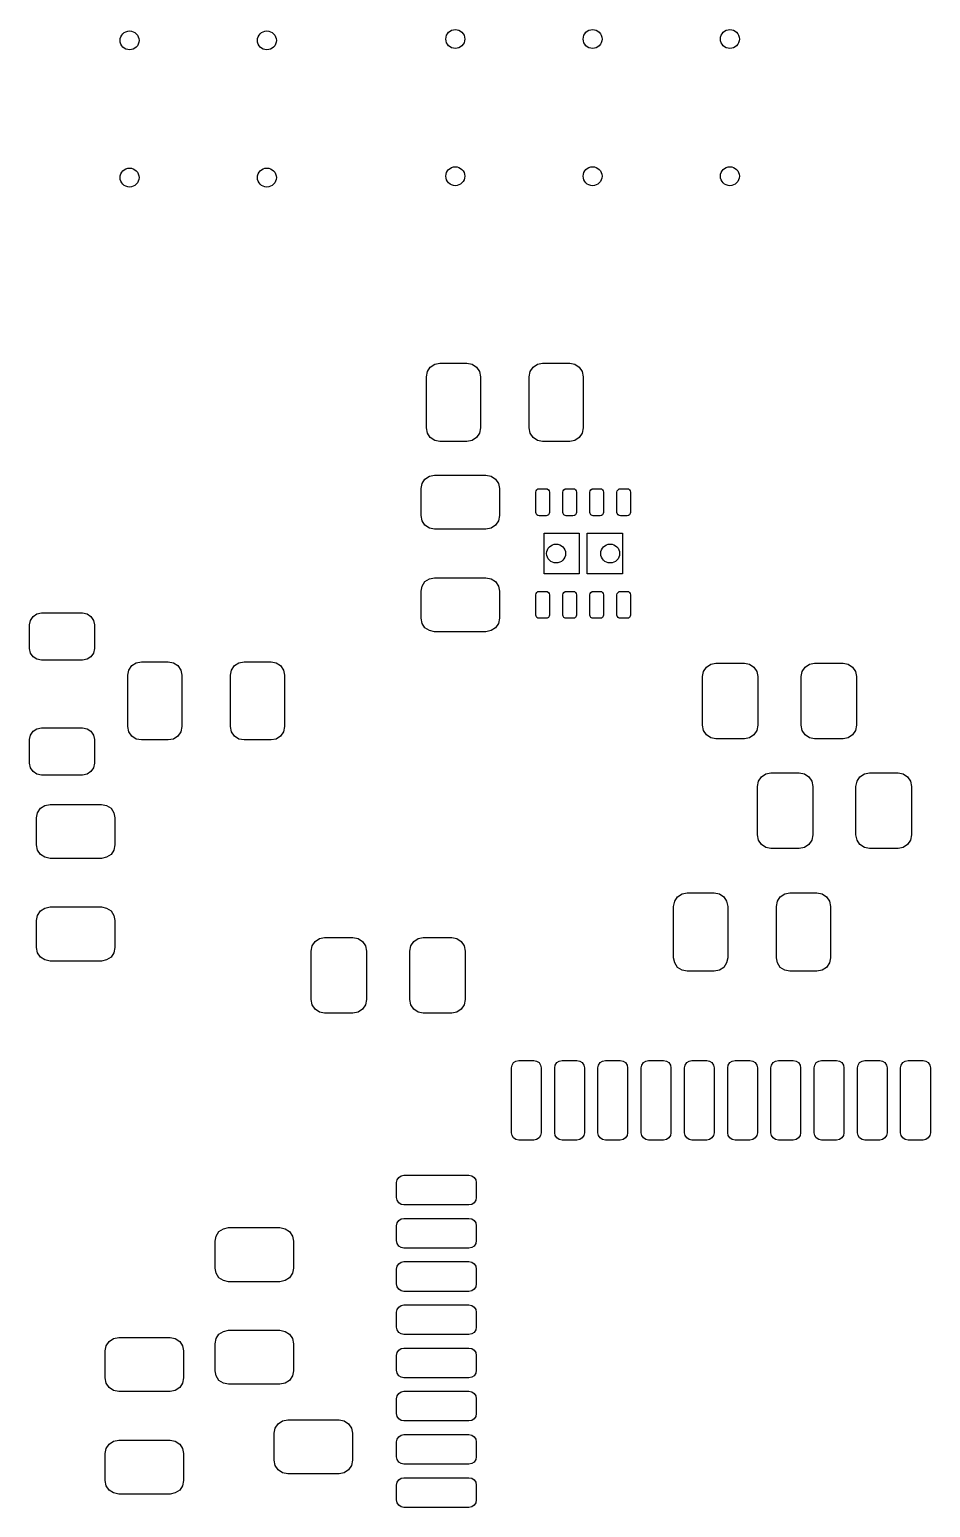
# Model space of a CAD drawing. Header units: inches. Extents: x -2.1 to 1.74, y 0.53 to 2.74.
# Drawn here: x -0.814 to -0.158, y 1.667 to 2.744 of the extents above; entities that cross this region are included whole.
import ezdxf

# ---------------------------------------------------------------- set-up
doc = ezdxf.new("R2010")
doc.units = ezdxf.units.IN
doc.header["$MEASUREMENT"] = 0
doc.layers.add('BLACK', color=250, linetype='CONTINUOUS')

msp = doc.modelspace()

# ---------------------------------------------------------------- linework, layer by layer
at = {"layer": 'BLACK', "linetype": 'CONTINUOUS'}
for p, q in [((-0.5218, 2.4983), (-0.5186, 2.5004)), ((-0.5186, 2.5004), (-0.5148, 2.5012)), ((-0.5148, 2.5012), (-0.4951, 2.5012)), ((-0.4951, 2.5012), (-0.4914, 2.5004)), ((-0.4914, 2.5004), (-0.4882, 2.4983)), ((-0.447, 2.4983), (-0.4438, 2.5004)), ((-0.4438, 2.5004), (-0.44, 2.5012)), ((-0.44, 2.5012), (-0.4203, 2.5012)), ((-0.4203, 2.5012), (-0.4165, 2.5004)), ((-0.4165, 2.5004), (-0.4134, 2.4983)), ((-0.5246, 2.4913), (-0.5239, 2.4951)), ((-0.5246, 2.4539), (-0.5246, 2.4913)), ((-0.5239, 2.4951), (-0.5218, 2.4983)), ((-0.4882, 2.4983), (-0.486, 2.4951)), ((-0.486, 2.4951), (-0.4853, 2.4913)), ((-0.4853, 2.4913), (-0.4853, 2.4539)), ((-0.4498, 2.4913), (-0.4491, 2.4951)), ((-0.4498, 2.4539), (-0.4498, 2.4913)), ((-0.4491, 2.4951), (-0.447, 2.4983)), ((-0.4134, 2.4983), (-0.4112, 2.4951)), ((-0.4112, 2.4951), (-0.4105, 2.4913)), ((-0.4105, 2.4913), (-0.4105, 2.4539)), ((-0.5239, 2.4502), (-0.5246, 2.4539)), ((-0.5218, 2.447), (-0.5239, 2.4502)), ((-0.5186, 2.4448), (-0.5218, 2.447)), ((-0.4882, 2.447), (-0.4914, 2.4448)), ((-0.486, 2.4502), (-0.4882, 2.447)), ((-0.4853, 2.4539), (-0.486, 2.4502)), ((-0.4491, 2.4502), (-0.4498, 2.4539)), ((-0.447, 2.447), (-0.4491, 2.4502)), ((-0.4438, 2.4448), (-0.447, 2.447)), ((-0.4134, 2.447), (-0.4165, 2.4448)), ((-0.4112, 2.4502), (-0.4134, 2.447)), ((-0.4105, 2.4539), (-0.4112, 2.4502)), ((-0.5148, 2.4441), (-0.5186, 2.4448)), ((-0.4951, 2.4441), (-0.5148, 2.4441)), ((-0.4914, 2.4448), (-0.4951, 2.4441)), ((-0.44, 2.4441), (-0.4438, 2.4448)), ((-0.4203, 2.4441), (-0.44, 2.4441)), ((-0.4165, 2.4448), (-0.4203, 2.4441)), ((-0.5285, 2.4097), (-0.5278, 2.4135)), ((-0.5278, 2.4135), (-0.5257, 2.4167)), ((-0.5257, 2.4167), (-0.5225, 2.4188)), ((-0.5225, 2.4188), (-0.5187, 2.4196)), ((-0.5187, 2.4196), (-0.4813, 2.4196)), ((-0.4813, 2.4196), (-0.4775, 2.4188)), ((-0.4775, 2.4188), (-0.4743, 2.4167)), ((-0.4743, 2.4167), (-0.4722, 2.4135)), ((-0.4722, 2.4135), (-0.4715, 2.4097)), ((-0.5285, 2.3901), (-0.5285, 2.4097)), ((-0.4715, 2.4097), (-0.4715, 2.3901)), ((-0.4449, 2.4072), (-0.4447, 2.4081)), ((-0.4449, 2.3924), (-0.4449, 2.4072)), ((-0.4447, 2.4081), (-0.4442, 2.4089)), ((-0.4442, 2.4089), (-0.4434, 2.4095)), ((-0.4434, 2.4095), (-0.4425, 2.4096)), ((-0.4425, 2.4096), (-0.4375, 2.4096)), ((-0.4375, 2.4096), (-0.4366, 2.4095)), ((-0.4366, 2.4095), (-0.4358, 2.4089)), ((-0.4358, 2.4089), (-0.4353, 2.4081)), ((-0.4353, 2.4081), (-0.4351, 2.4072)), ((-0.4351, 2.4072), (-0.4351, 2.3924)), ((-0.4252, 2.4072), (-0.425, 2.4081)), ((-0.4252, 2.3924), (-0.4252, 2.4072)), ((-0.425, 2.4081), (-0.4245, 2.4089)), ((-0.4245, 2.4089), (-0.4237, 2.4095)), ((-0.4237, 2.4095), (-0.4228, 2.4096)), ((-0.4228, 2.4096), (-0.4179, 2.4096)), ((-0.4179, 2.4096), (-0.4169, 2.4095)), ((-0.4169, 2.4095), (-0.4161, 2.4089)), ((-0.4161, 2.4089), (-0.4156, 2.4081)), ((-0.4156, 2.4081), (-0.4154, 2.4072)), ((-0.4154, 2.4072), (-0.4154, 2.3924)), ((-0.4056, 2.4072), (-0.4054, 2.4081)), ((-0.4056, 2.3924), (-0.4056, 2.4072)), ((-0.4054, 2.4081), (-0.4048, 2.4089)), ((-0.4048, 2.4089), (-0.404, 2.4095)), ((-0.404, 2.4095), (-0.4031, 2.4096)), ((-0.4031, 2.4096), (-0.3982, 2.4096)), ((-0.3982, 2.4096), (-0.3972, 2.4095)), ((-0.3972, 2.4095), (-0.3964, 2.4089)), ((-0.3964, 2.4089), (-0.3959, 2.4081)), ((-0.3959, 2.4081), (-0.3957, 2.4072)), ((-0.3957, 2.4072), (-0.3957, 2.3924)), ((-0.3859, 2.4072), (-0.3857, 2.4081)), ((-0.3859, 2.3924), (-0.3859, 2.4072)), ((-0.3857, 2.4081), (-0.3851, 2.4089)), ((-0.3851, 2.4089), (-0.3843, 2.4095)), ((-0.3843, 2.4095), (-0.3834, 2.4096)), ((-0.3834, 2.4096), (-0.3785, 2.4096)), ((-0.3785, 2.4096), (-0.3775, 2.4095)), ((-0.3775, 2.4095), (-0.3767, 2.4089)), ((-0.3767, 2.4089), (-0.3762, 2.4081)), ((-0.3762, 2.4081), (-0.376, 2.4072)), ((-0.376, 2.4072), (-0.376, 2.3924)), ((-0.4447, 2.3915), (-0.4449, 2.3924)), ((-0.4442, 2.3907), (-0.4447, 2.3915)), ((-0.4353, 2.3915), (-0.4358, 2.3907)), ((-0.4351, 2.3924), (-0.4353, 2.3915)), ((-0.425, 2.3915), (-0.4252, 2.3924)), ((-0.4245, 2.3907), (-0.425, 2.3915)), ((-0.4156, 2.3915), (-0.4161, 2.3907)), ((-0.4154, 2.3924), (-0.4156, 2.3915)), ((-0.4054, 2.3915), (-0.4056, 2.3924)), ((-0.4048, 2.3907), (-0.4054, 2.3915)), ((-0.3959, 2.3915), (-0.3964, 2.3907)), ((-0.3957, 2.3924), (-0.3959, 2.3915)), ((-0.3857, 2.3915), (-0.3859, 2.3924)), ((-0.3851, 2.3907), (-0.3857, 2.3915)), ((-0.3762, 2.3915), (-0.3767, 2.3907)), ((-0.376, 2.3924), (-0.3762, 2.3915)), ((-0.5278, 2.3863), (-0.5285, 2.3901)), ((-0.5257, 2.3831), (-0.5278, 2.3863)), ((-0.5225, 2.381), (-0.5257, 2.3831)), ((-0.5187, 2.3802), (-0.5225, 2.381)), ((-0.4775, 2.381), (-0.4813, 2.3802)), ((-0.4743, 2.3831), (-0.4775, 2.381)), ((-0.4722, 2.3863), (-0.4743, 2.3831)), ((-0.4715, 2.3901), (-0.4722, 2.3863)), ((-0.4434, 2.3901), (-0.4442, 2.3907)), ((-0.4425, 2.39), (-0.4434, 2.3901)), ((-0.4375, 2.39), (-0.4425, 2.39)), ((-0.4366, 2.3901), (-0.4375, 2.39)), ((-0.4358, 2.3907), (-0.4366, 2.3901)), ((-0.4237, 2.3901), (-0.4245, 2.3907)), ((-0.4228, 2.39), (-0.4237, 2.3901)), ((-0.4179, 2.39), (-0.4228, 2.39)), ((-0.4169, 2.3901), (-0.4179, 2.39)), ((-0.4161, 2.3907), (-0.4169, 2.3901)), ((-0.404, 2.3901), (-0.4048, 2.3907)), ((-0.4031, 2.39), (-0.404, 2.3901)), ((-0.3982, 2.39), (-0.4031, 2.39)), ((-0.3972, 2.3901), (-0.3982, 2.39)), ((-0.3964, 2.3907), (-0.3972, 2.3901)), ((-0.3843, 2.3901), (-0.3851, 2.3907)), ((-0.3834, 2.39), (-0.3843, 2.3901)), ((-0.3785, 2.39), (-0.3834, 2.39)), ((-0.3775, 2.3901), (-0.3785, 2.39)), ((-0.3767, 2.3907), (-0.3775, 2.3901)), ((-0.4813, 2.3802), (-0.5187, 2.3802)), ((-0.439, 2.3476), (-0.439, 2.3772)), ((-0.439, 2.3772), (-0.4134, 2.3772)), ((-0.4134, 2.3772), (-0.4134, 2.3476)), ((-0.4075, 2.3476), (-0.4075, 2.3772)), ((-0.4075, 2.3772), (-0.3819, 2.3772)), ((-0.3819, 2.3772), (-0.3819, 2.3476)), ((-0.5285, 2.3349), (-0.5278, 2.3387)), ((-0.5278, 2.3387), (-0.5257, 2.3419)), ((-0.5257, 2.3419), (-0.5225, 2.344)), ((-0.5225, 2.344), (-0.5187, 2.3448)), ((-0.5187, 2.3448), (-0.4813, 2.3448)), ((-0.4813, 2.3448), (-0.4775, 2.344)), ((-0.4775, 2.344), (-0.4743, 2.3419)), ((-0.4743, 2.3419), (-0.4722, 2.3387)), ((-0.4722, 2.3387), (-0.4715, 2.3349)), ((-0.4134, 2.3476), (-0.439, 2.3476)), ((-0.3819, 2.3476), (-0.4075, 2.3476)), ((-0.5285, 2.3153), (-0.5285, 2.3349)), ((-0.4715, 2.3349), (-0.4715, 2.3153)), ((-0.4449, 2.3324), (-0.4447, 2.3333)), ((-0.4449, 2.3176), (-0.4449, 2.3324)), ((-0.4447, 2.3333), (-0.4442, 2.3341)), ((-0.4442, 2.3341), (-0.4434, 2.3347)), ((-0.4434, 2.3347), (-0.4425, 2.3348)), ((-0.4425, 2.3348), (-0.4375, 2.3348)), ((-0.4375, 2.3348), (-0.4366, 2.3347)), ((-0.4366, 2.3347), (-0.4358, 2.3341)), ((-0.4358, 2.3341), (-0.4353, 2.3333)), ((-0.4353, 2.3333), (-0.4351, 2.3324)), ((-0.4351, 2.3324), (-0.4351, 2.3176)), ((-0.4252, 2.3324), (-0.425, 2.3333)), ((-0.4252, 2.3176), (-0.4252, 2.3324)), ((-0.425, 2.3333), (-0.4245, 2.3341)), ((-0.4245, 2.3341), (-0.4237, 2.3347)), ((-0.4237, 2.3347), (-0.4228, 2.3348)), ((-0.4228, 2.3348), (-0.4179, 2.3348)), ((-0.4179, 2.3348), (-0.4169, 2.3347)), ((-0.4169, 2.3347), (-0.4161, 2.3341)), ((-0.4161, 2.3341), (-0.4156, 2.3333)), ((-0.4156, 2.3333), (-0.4154, 2.3324)), ((-0.4154, 2.3324), (-0.4154, 2.3176)), ((-0.4056, 2.3324), (-0.4054, 2.3333)), ((-0.4056, 2.3176), (-0.4056, 2.3324)), ((-0.4054, 2.3333), (-0.4048, 2.3341)), ((-0.4048, 2.3341), (-0.404, 2.3347)), ((-0.404, 2.3347), (-0.4031, 2.3348)), ((-0.4031, 2.3348), (-0.3982, 2.3348)), ((-0.3982, 2.3348), (-0.3972, 2.3347)), ((-0.3972, 2.3347), (-0.3964, 2.3341)), ((-0.3964, 2.3341), (-0.3959, 2.3333)), ((-0.3959, 2.3333), (-0.3957, 2.3324)), ((-0.3957, 2.3324), (-0.3957, 2.3176)), ((-0.3859, 2.3324), (-0.3857, 2.3333)), ((-0.3859, 2.3176), (-0.3859, 2.3324)), ((-0.3857, 2.3333), (-0.3851, 2.3341)), ((-0.3851, 2.3341), (-0.3843, 2.3347)), ((-0.3843, 2.3347), (-0.3834, 2.3348)), ((-0.3834, 2.3348), (-0.3785, 2.3348)), ((-0.3785, 2.3348), (-0.3775, 2.3347)), ((-0.3775, 2.3347), (-0.3767, 2.3341)), ((-0.3767, 2.3341), (-0.3762, 2.3333)), ((-0.3762, 2.3333), (-0.376, 2.3324)), ((-0.376, 2.3324), (-0.376, 2.3176)), ((-0.813, 2.3137), (-0.8111, 2.3165)), ((-0.8111, 2.3165), (-0.8083, 2.3184)), ((-0.8083, 2.3184), (-0.805, 2.3191)), ((-0.805, 2.3191), (-0.775, 2.3191)), ((-0.775, 2.3191), (-0.7717, 2.3184)), ((-0.7717, 2.3184), (-0.7689, 2.3165)), ((-0.7689, 2.3165), (-0.767, 2.3137)), ((-0.4447, 2.3167), (-0.4449, 2.3176)), ((-0.4442, 2.3159), (-0.4447, 2.3167)), ((-0.4434, 2.3153), (-0.4442, 2.3159)), ((-0.4358, 2.3159), (-0.4366, 2.3153)), ((-0.4353, 2.3167), (-0.4358, 2.3159)), ((-0.4351, 2.3176), (-0.4353, 2.3167)), ((-0.425, 2.3167), (-0.4252, 2.3176)), ((-0.4245, 2.3159), (-0.425, 2.3167)), ((-0.4237, 2.3153), (-0.4245, 2.3159)), ((-0.4161, 2.3159), (-0.4169, 2.3153)), ((-0.4156, 2.3167), (-0.4161, 2.3159)), ((-0.4154, 2.3176), (-0.4156, 2.3167)), ((-0.4054, 2.3167), (-0.4056, 2.3176)), ((-0.4048, 2.3159), (-0.4054, 2.3167)), ((-0.404, 2.3153), (-0.4048, 2.3159)), ((-0.3964, 2.3159), (-0.3972, 2.3153)), ((-0.3959, 2.3167), (-0.3964, 2.3159)), ((-0.3957, 2.3176), (-0.3959, 2.3167)), ((-0.3857, 2.3167), (-0.3859, 2.3176)), ((-0.3851, 2.3159), (-0.3857, 2.3167)), ((-0.3843, 2.3153), (-0.3851, 2.3159)), ((-0.3767, 2.3159), (-0.3775, 2.3153)), ((-0.3762, 2.3167), (-0.3767, 2.3159)), ((-0.376, 2.3176), (-0.3762, 2.3167)), ((-0.8136, 2.3104), (-0.813, 2.3137)), ((-0.8136, 2.2932), (-0.8136, 2.3104)), ((-0.767, 2.3137), (-0.7664, 2.3104)), ((-0.7664, 2.3104), (-0.7664, 2.2932)), ((-0.5278, 2.3115), (-0.5285, 2.3153)), ((-0.5257, 2.3083), (-0.5278, 2.3115)), ((-0.5225, 2.3062), (-0.5257, 2.3083)), ((-0.5187, 2.3054), (-0.5225, 2.3062)), ((-0.4813, 2.3054), (-0.5187, 2.3054)), ((-0.4775, 2.3062), (-0.4813, 2.3054)), ((-0.4743, 2.3083), (-0.4775, 2.3062)), ((-0.4722, 2.3115), (-0.4743, 2.3083)), ((-0.4715, 2.3153), (-0.4722, 2.3115)), ((-0.4425, 2.3152), (-0.4434, 2.3153)), ((-0.4375, 2.3152), (-0.4425, 2.3152)), ((-0.4366, 2.3153), (-0.4375, 2.3152)), ((-0.4228, 2.3152), (-0.4237, 2.3153)), ((-0.4179, 2.3152), (-0.4228, 2.3152)), ((-0.4169, 2.3153), (-0.4179, 2.3152)), ((-0.4031, 2.3152), (-0.404, 2.3153)), ((-0.3982, 2.3152), (-0.4031, 2.3152)), ((-0.3972, 2.3153), (-0.3982, 2.3152)), ((-0.3834, 2.3152), (-0.3843, 2.3153)), ((-0.3785, 2.3152), (-0.3834, 2.3152)), ((-0.3775, 2.3153), (-0.3785, 2.3152)), ((-0.813, 2.2899), (-0.8136, 2.2932)), ((-0.8111, 2.2871), (-0.813, 2.2899)), ((-0.8083, 2.2853), (-0.8111, 2.2871)), ((-0.805, 2.2846), (-0.8083, 2.2853)), ((-0.775, 2.2846), (-0.805, 2.2846)), ((-0.7717, 2.2853), (-0.775, 2.2846)), ((-0.7689, 2.2871), (-0.7717, 2.2853)), ((-0.767, 2.2899), (-0.7689, 2.2871)), ((-0.7664, 2.2932), (-0.767, 2.2899)), ((-0.736, 2.2828), (-0.7322, 2.2835)), ((-0.7322, 2.2835), (-0.7126, 2.2835)), ((-0.7126, 2.2835), (-0.7088, 2.2828)), ((-0.6612, 2.2828), (-0.6574, 2.2835)), ((-0.6574, 2.2835), (-0.6378, 2.2835)), ((-0.6378, 2.2835), (-0.634, 2.2828)), ((-0.7421, 2.2737), (-0.7413, 2.2775)), ((-0.7421, 2.2363), (-0.7421, 2.2737)), ((-0.7413, 2.2775), (-0.7392, 2.2807)), ((-0.7392, 2.2807), (-0.736, 2.2828)), ((-0.7088, 2.2828), (-0.7056, 2.2807)), ((-0.7056, 2.2807), (-0.7035, 2.2775)), ((-0.7035, 2.2775), (-0.7027, 2.2737)), ((-0.7027, 2.2737), (-0.7027, 2.2363)), ((-0.6673, 2.2737), (-0.6665, 2.2775)), ((-0.6673, 2.2363), (-0.6673, 2.2737)), ((-0.6665, 2.2775), (-0.6644, 2.2807)), ((-0.6644, 2.2807), (-0.6612, 2.2828)), ((-0.634, 2.2828), (-0.6308, 2.2807)), ((-0.6308, 2.2807), (-0.6287, 2.2775)), ((-0.6287, 2.2775), (-0.6279, 2.2737)), ((-0.6279, 2.2737), (-0.6279, 2.2363)), ((-0.3236, 2.2727), (-0.3229, 2.2765)), ((-0.3229, 2.2765), (-0.3207, 2.2797)), ((-0.3207, 2.2797), (-0.3175, 2.2818)), ((-0.3175, 2.2818), (-0.3138, 2.2826)), ((-0.3138, 2.2826), (-0.2931, 2.2826)), ((-0.2931, 2.2826), (-0.2893, 2.2818)), ((-0.2893, 2.2818), (-0.2861, 2.2797)), ((-0.2861, 2.2797), (-0.284, 2.2765)), ((-0.284, 2.2765), (-0.2832, 2.2727)), ((-0.2518, 2.2727), (-0.251, 2.2765)), ((-0.251, 2.2765), (-0.2489, 2.2797)), ((-0.2489, 2.2797), (-0.2457, 2.2818)), ((-0.2457, 2.2818), (-0.2419, 2.2826)), ((-0.2419, 2.2826), (-0.2212, 2.2826)), ((-0.2212, 2.2826), (-0.2175, 2.2818)), ((-0.2175, 2.2818), (-0.2143, 2.2797)), ((-0.2143, 2.2797), (-0.2121, 2.2765)), ((-0.2121, 2.2765), (-0.2114, 2.2727)), ((-0.3236, 2.2373), (-0.3236, 2.2727)), ((-0.2832, 2.2727), (-0.2832, 2.2373)), ((-0.2518, 2.2373), (-0.2518, 2.2727)), ((-0.2114, 2.2727), (-0.2114, 2.2373)), ((-0.8136, 2.2268), (-0.813, 2.2301)), ((-0.813, 2.2301), (-0.8111, 2.2329)), ((-0.8111, 2.2329), (-0.8083, 2.2347)), ((-0.8083, 2.2347), (-0.805, 2.2354)), ((-0.805, 2.2354), (-0.775, 2.2354)), ((-0.775, 2.2354), (-0.7717, 2.2347)), ((-0.7717, 2.2347), (-0.7689, 2.2329)), ((-0.7689, 2.2329), (-0.767, 2.2301)), ((-0.767, 2.2301), (-0.7664, 2.2268)), ((-0.7413, 2.2325), (-0.7421, 2.2363)), ((-0.7392, 2.2293), (-0.7413, 2.2325)), ((-0.7035, 2.2325), (-0.7056, 2.2293)), ((-0.7027, 2.2363), (-0.7035, 2.2325)), ((-0.6665, 2.2325), (-0.6673, 2.2363)), ((-0.6644, 2.2293), (-0.6665, 2.2325)), ((-0.6287, 2.2325), (-0.6308, 2.2293)), ((-0.6279, 2.2363), (-0.6287, 2.2325)), ((-0.3229, 2.2335), (-0.3236, 2.2373)), ((-0.3207, 2.2303), (-0.3229, 2.2335)), ((-0.3175, 2.2282), (-0.3207, 2.2303)), ((-0.2861, 2.2303), (-0.2893, 2.2282)), ((-0.284, 2.2335), (-0.2861, 2.2303)), ((-0.2832, 2.2373), (-0.284, 2.2335)), ((-0.251, 2.2335), (-0.2518, 2.2373)), ((-0.2489, 2.2303), (-0.251, 2.2335)), ((-0.2457, 2.2282), (-0.2489, 2.2303)), ((-0.2143, 2.2303), (-0.2175, 2.2282)), ((-0.2121, 2.2335), (-0.2143, 2.2303)), ((-0.2114, 2.2373), (-0.2121, 2.2335)), ((-0.8136, 2.2096), (-0.8136, 2.2268)), ((-0.7664, 2.2268), (-0.7664, 2.2096)), ((-0.736, 2.2272), (-0.7392, 2.2293)), ((-0.7322, 2.2265), (-0.736, 2.2272)), ((-0.7126, 2.2265), (-0.7322, 2.2265)), ((-0.7088, 2.2272), (-0.7126, 2.2265)), ((-0.7056, 2.2293), (-0.7088, 2.2272)), ((-0.6612, 2.2272), (-0.6644, 2.2293)), ((-0.6574, 2.2265), (-0.6612, 2.2272)), ((-0.6378, 2.2265), (-0.6574, 2.2265)), ((-0.634, 2.2272), (-0.6378, 2.2265)), ((-0.6308, 2.2293), (-0.634, 2.2272)), ((-0.3138, 2.2274), (-0.3175, 2.2282)), ((-0.2931, 2.2274), (-0.3138, 2.2274)), ((-0.2893, 2.2282), (-0.2931, 2.2274)), ((-0.2419, 2.2274), (-0.2457, 2.2282)), ((-0.2212, 2.2274), (-0.2419, 2.2274)), ((-0.2175, 2.2282), (-0.2212, 2.2274)), ((-0.813, 2.2063), (-0.8136, 2.2096)), ((-0.7664, 2.2096), (-0.767, 2.2063)), ((-0.8111, 2.2035), (-0.813, 2.2063)), ((-0.8083, 2.2016), (-0.8111, 2.2035)), ((-0.805, 2.2009), (-0.8083, 2.2016)), ((-0.775, 2.2009), (-0.805, 2.2009)), ((-0.7717, 2.2016), (-0.775, 2.2009)), ((-0.7689, 2.2035), (-0.7717, 2.2016)), ((-0.767, 2.2063), (-0.7689, 2.2035)), ((-0.2829, 2.1965), (-0.2807, 2.1997)), ((-0.2807, 2.1997), (-0.2775, 2.2018)), ((-0.2775, 2.2018), (-0.2738, 2.2026)), ((-0.2738, 2.2026), (-0.2531, 2.2026)), ((-0.2531, 2.2026), (-0.2493, 2.2018)), ((-0.2493, 2.2018), (-0.2461, 2.1997)), ((-0.2461, 2.1997), (-0.244, 2.1965)), ((-0.211, 2.1965), (-0.2089, 2.1997)), ((-0.2089, 2.1997), (-0.2057, 2.2018)), ((-0.2057, 2.2018), (-0.2019, 2.2026)), ((-0.2019, 2.2026), (-0.1812, 2.2026)), ((-0.1812, 2.2026), (-0.1775, 2.2018)), ((-0.1775, 2.2018), (-0.1743, 2.1997)), ((-0.1743, 2.1997), (-0.1721, 2.1965)), ((-0.2836, 2.1927), (-0.2829, 2.1965)), ((-0.2836, 2.1573), (-0.2836, 2.1927)), ((-0.244, 2.1965), (-0.2432, 2.1927)), ((-0.2432, 2.1927), (-0.2432, 2.1573)), ((-0.2118, 2.1927), (-0.211, 2.1965)), ((-0.2118, 2.1573), (-0.2118, 2.1927)), ((-0.1721, 2.1965), (-0.1714, 2.1927)), ((-0.1714, 2.1927), (-0.1714, 2.1573)), ((-0.8078, 2.1735), (-0.8057, 2.1767)), ((-0.8057, 2.1767), (-0.8025, 2.1788)), ((-0.8025, 2.1788), (-0.7987, 2.1796)), ((-0.7987, 2.1796), (-0.7613, 2.1796)), ((-0.7613, 2.1796), (-0.7575, 2.1788)), ((-0.7575, 2.1788), (-0.7543, 2.1767)), ((-0.7543, 2.1767), (-0.7522, 2.1735)), ((-0.8085, 2.1697), (-0.8078, 2.1735)), ((-0.8085, 2.1501), (-0.8085, 2.1697)), ((-0.7522, 2.1735), (-0.7515, 2.1697)), ((-0.7515, 2.1697), (-0.7515, 2.1501)), ((-0.2829, 2.1535), (-0.2836, 2.1573)), ((-0.2432, 2.1573), (-0.244, 2.1535)), ((-0.211, 2.1535), (-0.2118, 2.1573)), ((-0.1714, 2.1573), (-0.1721, 2.1535)), ((-0.8078, 2.1463), (-0.8085, 2.1501)), ((-0.8057, 2.1431), (-0.8078, 2.1463)), ((-0.7522, 2.1463), (-0.7543, 2.1431)), ((-0.7515, 2.1501), (-0.7522, 2.1463)), ((-0.2807, 2.1503), (-0.2829, 2.1535)), ((-0.2775, 2.1482), (-0.2807, 2.1503)), ((-0.2738, 2.1474), (-0.2775, 2.1482)), ((-0.2531, 2.1474), (-0.2738, 2.1474)), ((-0.2493, 2.1482), (-0.2531, 2.1474)), ((-0.2461, 2.1503), (-0.2493, 2.1482)), ((-0.244, 2.1535), (-0.2461, 2.1503)), ((-0.2089, 2.1503), (-0.211, 2.1535)), ((-0.2057, 2.1482), (-0.2089, 2.1503)), ((-0.2019, 2.1474), (-0.2057, 2.1482)), ((-0.1812, 2.1474), (-0.2019, 2.1474)), ((-0.1775, 2.1482), (-0.1812, 2.1474)), ((-0.1743, 2.1503), (-0.1775, 2.1482)), ((-0.1721, 2.1535), (-0.1743, 2.1503)), ((-0.8025, 2.141), (-0.8057, 2.1431)), ((-0.7987, 2.1402), (-0.8025, 2.141)), ((-0.7613, 2.1402), (-0.7987, 2.1402)), ((-0.7575, 2.141), (-0.7613, 2.1402)), ((-0.7543, 2.1431), (-0.7575, 2.141)), ((-0.3438, 2.109), (-0.3417, 2.1122)), ((-0.3417, 2.1122), (-0.3385, 2.1143)), ((-0.3385, 2.1143), (-0.3347, 2.115)), ((-0.3347, 2.115), (-0.3151, 2.115)), ((-0.3151, 2.115), (-0.3113, 2.1143)), ((-0.3113, 2.1143), (-0.3081, 2.1122)), ((-0.3081, 2.1122), (-0.306, 2.109)), ((-0.269, 2.109), (-0.2669, 2.1122)), ((-0.2669, 2.1122), (-0.2637, 2.1143)), ((-0.2637, 2.1143), (-0.2599, 2.115)), ((-0.2599, 2.115), (-0.2403, 2.115)), ((-0.2403, 2.115), (-0.2365, 2.1143)), ((-0.2365, 2.1143), (-0.2333, 2.1122)), ((-0.2333, 2.1122), (-0.2312, 2.109)), ((-0.8078, 2.0987), (-0.8057, 2.1019)), ((-0.8057, 2.1019), (-0.8025, 2.104)), ((-0.8025, 2.104), (-0.7987, 2.1048)), ((-0.7987, 2.1048), (-0.7613, 2.1048)), ((-0.7613, 2.1048), (-0.7575, 2.104)), ((-0.7575, 2.104), (-0.7543, 2.1019)), ((-0.7543, 2.1019), (-0.7522, 2.0987)), ((-0.3446, 2.1052), (-0.3438, 2.109)), ((-0.3446, 2.0678), (-0.3446, 2.1052)), ((-0.306, 2.109), (-0.3052, 2.1052)), ((-0.3052, 2.1052), (-0.3052, 2.0678)), ((-0.2698, 2.1052), (-0.269, 2.109)), ((-0.2698, 2.0678), (-0.2698, 2.1052)), ((-0.2312, 2.109), (-0.2304, 2.1052)), ((-0.2304, 2.1052), (-0.2304, 2.0678)), ((-0.8085, 2.0949), (-0.8078, 2.0987)), ((-0.8085, 2.0753), (-0.8085, 2.0949)), ((-0.7522, 2.0987), (-0.7515, 2.0949)), ((-0.7515, 2.0949), (-0.7515, 2.0753)), ((-0.6079, 2.0765), (-0.6057, 2.0797)), ((-0.6057, 2.0797), (-0.6025, 2.0818)), ((-0.6025, 2.0818), (-0.5988, 2.0826)), ((-0.5988, 2.0826), (-0.5781, 2.0826)), ((-0.5781, 2.0826), (-0.5743, 2.0818)), ((-0.5743, 2.0818), (-0.5711, 2.0797)), ((-0.5711, 2.0797), (-0.569, 2.0765)), ((-0.536, 2.0765), (-0.5339, 2.0797)), ((-0.5339, 2.0797), (-0.5307, 2.0818)), ((-0.5307, 2.0818), (-0.5269, 2.0826)), ((-0.5269, 2.0826), (-0.5062, 2.0826)), ((-0.5062, 2.0826), (-0.5025, 2.0818)), ((-0.5025, 2.0818), (-0.4993, 2.0797)), ((-0.4993, 2.0797), (-0.4971, 2.0765)), ((-0.8078, 2.0715), (-0.8085, 2.0753)), ((-0.8057, 2.0683), (-0.8078, 2.0715)), ((-0.8025, 2.0662), (-0.8057, 2.0683)), ((-0.7543, 2.0683), (-0.7575, 2.0662)), ((-0.7522, 2.0715), (-0.7543, 2.0683)), ((-0.7515, 2.0753), (-0.7522, 2.0715)), ((-0.6086, 2.0727), (-0.6079, 2.0765)), ((-0.6086, 2.0373), (-0.6086, 2.0727)), ((-0.569, 2.0765), (-0.5682, 2.0727)), ((-0.5682, 2.0727), (-0.5682, 2.0373)), ((-0.5368, 2.0727), (-0.536, 2.0765)), ((-0.5368, 2.0373), (-0.5368, 2.0727)), ((-0.4971, 2.0765), (-0.4964, 2.0727)), ((-0.4964, 2.0727), (-0.4964, 2.0373)), ((-0.7987, 2.0654), (-0.8025, 2.0662)), ((-0.7613, 2.0654), (-0.7987, 2.0654)), ((-0.7575, 2.0662), (-0.7613, 2.0654)), ((-0.3438, 2.064), (-0.3446, 2.0678)), ((-0.3417, 2.0608), (-0.3438, 2.064)), ((-0.3385, 2.0587), (-0.3417, 2.0608)), ((-0.3347, 2.058), (-0.3385, 2.0587)), ((-0.3151, 2.058), (-0.3347, 2.058)), ((-0.3113, 2.0587), (-0.3151, 2.058)), ((-0.3081, 2.0608), (-0.3113, 2.0587)), ((-0.306, 2.064), (-0.3081, 2.0608)), ((-0.3052, 2.0678), (-0.306, 2.064)), ((-0.269, 2.064), (-0.2698, 2.0678)), ((-0.2669, 2.0608), (-0.269, 2.064)), ((-0.2637, 2.0587), (-0.2669, 2.0608)), ((-0.2599, 2.058), (-0.2637, 2.0587)), ((-0.2403, 2.058), (-0.2599, 2.058)), ((-0.2365, 2.0587), (-0.2403, 2.058)), ((-0.2333, 2.0608), (-0.2365, 2.0587)), ((-0.2312, 2.064), (-0.2333, 2.0608)), ((-0.2304, 2.0678), (-0.2312, 2.064)), ((-0.6079, 2.0335), (-0.6086, 2.0373)), ((-0.5682, 2.0373), (-0.569, 2.0335)), ((-0.536, 2.0335), (-0.5368, 2.0373)), ((-0.4964, 2.0373), (-0.4971, 2.0335)), ((-0.6057, 2.0303), (-0.6079, 2.0335)), ((-0.6025, 2.0282), (-0.6057, 2.0303)), ((-0.5988, 2.0274), (-0.6025, 2.0282)), ((-0.5781, 2.0274), (-0.5988, 2.0274)), ((-0.5743, 2.0282), (-0.5781, 2.0274)), ((-0.5711, 2.0303), (-0.5743, 2.0282)), ((-0.569, 2.0335), (-0.5711, 2.0303)), ((-0.5339, 2.0303), (-0.536, 2.0335)), ((-0.5307, 2.0282), (-0.5339, 2.0303)), ((-0.5269, 2.0274), (-0.5307, 2.0282)), ((-0.5062, 2.0274), (-0.5269, 2.0274)), ((-0.5025, 2.0282), (-0.5062, 2.0274)), ((-0.4993, 2.0303), (-0.5025, 2.0282)), ((-0.4971, 2.0335), (-0.4993, 2.0303)), ((-0.4594, 1.9925), (-0.4573, 1.993)), ((-0.4573, 1.993), (-0.4465, 1.993)), ((-0.4465, 1.993), (-0.4444, 1.9925)), ((-0.4279, 1.9925), (-0.4258, 1.993)), ((-0.4258, 1.993), (-0.415, 1.993)), ((-0.415, 1.993), (-0.4129, 1.9925)), ((-0.3964, 1.9925), (-0.3943, 1.993)), ((-0.3943, 1.993), (-0.3835, 1.993)), ((-0.3835, 1.993), (-0.3814, 1.9925)), ((-0.3649, 1.9925), (-0.3628, 1.993)), ((-0.3628, 1.993), (-0.352, 1.993)), ((-0.352, 1.993), (-0.3499, 1.9925)), ((-0.3334, 1.9925), (-0.3313, 1.993)), ((-0.3313, 1.993), (-0.3205, 1.993)), ((-0.3205, 1.993), (-0.3184, 1.9925)), ((-0.3019, 1.9925), (-0.2998, 1.993)), ((-0.2998, 1.993), (-0.289, 1.993)), ((-0.289, 1.993), (-0.2869, 1.9925)), ((-0.2704, 1.9925), (-0.2683, 1.993)), ((-0.2683, 1.993), (-0.2575, 1.993)), ((-0.2575, 1.993), (-0.2554, 1.9925)), ((-0.2389, 1.9925), (-0.2368, 1.993)), ((-0.2368, 1.993), (-0.226, 1.993)), ((-0.226, 1.993), (-0.2239, 1.9925)), ((-0.2074, 1.9925), (-0.2053, 1.993)), ((-0.2053, 1.993), (-0.1945, 1.993)), ((-0.1945, 1.993), (-0.1924, 1.9925)), ((-0.1759, 1.9925), (-0.1738, 1.993)), ((-0.1738, 1.993), (-0.163, 1.993)), ((-0.163, 1.993), (-0.1609, 1.9925)), ((-0.4627, 1.9875), (-0.4623, 1.9896)), ((-0.4627, 1.9403), (-0.4627, 1.9875)), ((-0.4623, 1.9896), (-0.4611, 1.9914)), ((-0.4611, 1.9914), (-0.4594, 1.9925)), ((-0.4444, 1.9925), (-0.4426, 1.9914)), ((-0.4426, 1.9914), (-0.4415, 1.9896)), ((-0.4415, 1.9896), (-0.4411, 1.9875)), ((-0.4411, 1.9875), (-0.4411, 1.9403)), ((-0.4312, 1.9875), (-0.4308, 1.9896)), ((-0.4312, 1.9403), (-0.4312, 1.9875)), ((-0.4308, 1.9896), (-0.4296, 1.9914)), ((-0.4296, 1.9914), (-0.4279, 1.9925)), ((-0.4129, 1.9925), (-0.4112, 1.9914)), ((-0.4112, 1.9914), (-0.41, 1.9896)), ((-0.41, 1.9896), (-0.4096, 1.9875)), ((-0.4096, 1.9875), (-0.4096, 1.9403)), ((-0.3997, 1.9875), (-0.3993, 1.9896)), ((-0.3997, 1.9403), (-0.3997, 1.9875)), ((-0.3993, 1.9896), (-0.3981, 1.9914)), ((-0.3981, 1.9914), (-0.3964, 1.9925)), ((-0.3814, 1.9925), (-0.3797, 1.9914)), ((-0.3797, 1.9914), (-0.3785, 1.9896)), ((-0.3785, 1.9896), (-0.3781, 1.9875)), ((-0.3781, 1.9875), (-0.3781, 1.9403)), ((-0.3682, 1.9875), (-0.3678, 1.9896)), ((-0.3682, 1.9403), (-0.3682, 1.9875)), ((-0.3678, 1.9896), (-0.3666, 1.9914)), ((-0.3666, 1.9914), (-0.3649, 1.9925)), ((-0.3499, 1.9925), (-0.3482, 1.9914)), ((-0.3482, 1.9914), (-0.347, 1.9896)), ((-0.347, 1.9896), (-0.3466, 1.9875)), ((-0.3466, 1.9875), (-0.3466, 1.9403)), ((-0.3367, 1.9875), (-0.3363, 1.9896)), ((-0.3367, 1.9403), (-0.3367, 1.9875)), ((-0.3363, 1.9896), (-0.3351, 1.9914)), ((-0.3351, 1.9914), (-0.3334, 1.9925)), ((-0.3184, 1.9925), (-0.3167, 1.9914)), ((-0.3167, 1.9914), (-0.3155, 1.9896)), ((-0.3155, 1.9896), (-0.3151, 1.9875)), ((-0.3151, 1.9875), (-0.3151, 1.9403)), ((-0.3052, 1.9875), (-0.3048, 1.9896)), ((-0.3052, 1.9403), (-0.3052, 1.9875)), ((-0.3048, 1.9896), (-0.3037, 1.9914)), ((-0.3037, 1.9914), (-0.3019, 1.9925)), ((-0.2869, 1.9925), (-0.2852, 1.9914)), ((-0.2852, 1.9914), (-0.284, 1.9896)), ((-0.284, 1.9896), (-0.2836, 1.9875)), ((-0.2836, 1.9875), (-0.2836, 1.9403)), ((-0.2737, 1.9875), (-0.2733, 1.9896)), ((-0.2737, 1.9403), (-0.2737, 1.9875)), ((-0.2733, 1.9896), (-0.2722, 1.9914)), ((-0.2722, 1.9914), (-0.2704, 1.9925)), ((-0.2554, 1.9925), (-0.2537, 1.9914)), ((-0.2537, 1.9914), (-0.2525, 1.9896)), ((-0.2525, 1.9896), (-0.2521, 1.9875)), ((-0.2521, 1.9875), (-0.2521, 1.9403)), ((-0.2422, 1.9875), (-0.2418, 1.9896)), ((-0.2422, 1.9403), (-0.2422, 1.9875)), ((-0.2418, 1.9896), (-0.2407, 1.9914)), ((-0.2407, 1.9914), (-0.2389, 1.9925)), ((-0.2239, 1.9925), (-0.2222, 1.9914)), ((-0.2222, 1.9914), (-0.221, 1.9896)), ((-0.221, 1.9896), (-0.2206, 1.9875)), ((-0.2206, 1.9875), (-0.2206, 1.9403)), ((-0.2107, 1.9875), (-0.2103, 1.9896)), ((-0.2107, 1.9403), (-0.2107, 1.9875)), ((-0.2103, 1.9896), (-0.2092, 1.9914)), ((-0.2092, 1.9914), (-0.2074, 1.9925)), ((-0.1924, 1.9925), (-0.1907, 1.9914)), ((-0.1907, 1.9914), (-0.1895, 1.9896)), ((-0.1895, 1.9896), (-0.1891, 1.9875)), ((-0.1891, 1.9875), (-0.1891, 1.9403)), ((-0.1793, 1.9875), (-0.1788, 1.9896)), ((-0.1793, 1.9403), (-0.1793, 1.9875)), ((-0.1788, 1.9896), (-0.1777, 1.9914)), ((-0.1777, 1.9914), (-0.1759, 1.9925)), ((-0.1609, 1.9925), (-0.1592, 1.9914)), ((-0.1592, 1.9914), (-0.158, 1.9896)), ((-0.158, 1.9896), (-0.1576, 1.9875)), ((-0.1576, 1.9875), (-0.1576, 1.9403)), ((-0.4623, 1.9382), (-0.4627, 1.9403)), ((-0.4411, 1.9403), (-0.4415, 1.9382)), ((-0.4308, 1.9382), (-0.4312, 1.9403)), ((-0.4096, 1.9403), (-0.41, 1.9382)), ((-0.3993, 1.9382), (-0.3997, 1.9403)), ((-0.3781, 1.9403), (-0.3785, 1.9382)), ((-0.3678, 1.9382), (-0.3682, 1.9403)), ((-0.3466, 1.9403), (-0.347, 1.9382)), ((-0.3363, 1.9382), (-0.3367, 1.9403)), ((-0.3151, 1.9403), (-0.3155, 1.9382)), ((-0.3048, 1.9382), (-0.3052, 1.9403)), ((-0.2836, 1.9403), (-0.284, 1.9382)), ((-0.2733, 1.9382), (-0.2737, 1.9403)), ((-0.2521, 1.9403), (-0.2525, 1.9382)), ((-0.2418, 1.9382), (-0.2422, 1.9403)), ((-0.2206, 1.9403), (-0.221, 1.9382)), ((-0.2103, 1.9382), (-0.2107, 1.9403)), ((-0.1891, 1.9403), (-0.1895, 1.9382)), ((-0.1788, 1.9382), (-0.1793, 1.9403)), ((-0.1576, 1.9403), (-0.158, 1.9382)), ((-0.4611, 1.9365), (-0.4623, 1.9382)), ((-0.4594, 1.9353), (-0.4611, 1.9365)), ((-0.4573, 1.9349), (-0.4594, 1.9353)), ((-0.4465, 1.9349), (-0.4573, 1.9349)), ((-0.4444, 1.9353), (-0.4465, 1.9349)), ((-0.4426, 1.9365), (-0.4444, 1.9353)), ((-0.4415, 1.9382), (-0.4426, 1.9365)), ((-0.4296, 1.9365), (-0.4308, 1.9382)), ((-0.4279, 1.9353), (-0.4296, 1.9365)), ((-0.4258, 1.9349), (-0.4279, 1.9353)), ((-0.415, 1.9349), (-0.4258, 1.9349)), ((-0.4129, 1.9353), (-0.415, 1.9349)), ((-0.4112, 1.9365), (-0.4129, 1.9353)), ((-0.41, 1.9382), (-0.4112, 1.9365)), ((-0.3981, 1.9365), (-0.3993, 1.9382)), ((-0.3964, 1.9353), (-0.3981, 1.9365)), ((-0.3943, 1.9349), (-0.3964, 1.9353)), ((-0.3835, 1.9349), (-0.3943, 1.9349)), ((-0.3814, 1.9353), (-0.3835, 1.9349)), ((-0.3797, 1.9365), (-0.3814, 1.9353)), ((-0.3785, 1.9382), (-0.3797, 1.9365)), ((-0.3666, 1.9365), (-0.3678, 1.9382)), ((-0.3649, 1.9353), (-0.3666, 1.9365)), ((-0.3628, 1.9349), (-0.3649, 1.9353)), ((-0.352, 1.9349), (-0.3628, 1.9349)), ((-0.3499, 1.9353), (-0.352, 1.9349)), ((-0.3482, 1.9365), (-0.3499, 1.9353)), ((-0.347, 1.9382), (-0.3482, 1.9365)), ((-0.3351, 1.9365), (-0.3363, 1.9382)), ((-0.3334, 1.9353), (-0.3351, 1.9365)), ((-0.3313, 1.9349), (-0.3334, 1.9353)), ((-0.3205, 1.9349), (-0.3313, 1.9349)), ((-0.3184, 1.9353), (-0.3205, 1.9349)), ((-0.3167, 1.9365), (-0.3184, 1.9353)), ((-0.3155, 1.9382), (-0.3167, 1.9365)), ((-0.3037, 1.9365), (-0.3048, 1.9382)), ((-0.3019, 1.9353), (-0.3037, 1.9365)), ((-0.2998, 1.9349), (-0.3019, 1.9353)), ((-0.289, 1.9349), (-0.2998, 1.9349)), ((-0.2869, 1.9353), (-0.289, 1.9349)), ((-0.2852, 1.9365), (-0.2869, 1.9353)), ((-0.284, 1.9382), (-0.2852, 1.9365)), ((-0.2722, 1.9365), (-0.2733, 1.9382)), ((-0.2704, 1.9353), (-0.2722, 1.9365)), ((-0.2683, 1.9349), (-0.2704, 1.9353)), ((-0.2575, 1.9349), (-0.2683, 1.9349)), ((-0.2554, 1.9353), (-0.2575, 1.9349)), ((-0.2537, 1.9365), (-0.2554, 1.9353)), ((-0.2525, 1.9382), (-0.2537, 1.9365)), ((-0.2407, 1.9365), (-0.2418, 1.9382)), ((-0.2389, 1.9353), (-0.2407, 1.9365)), ((-0.2368, 1.9349), (-0.2389, 1.9353)), ((-0.226, 1.9349), (-0.2368, 1.9349)), ((-0.2239, 1.9353), (-0.226, 1.9349)), ((-0.2222, 1.9365), (-0.2239, 1.9353)), ((-0.221, 1.9382), (-0.2222, 1.9365)), ((-0.2092, 1.9365), (-0.2103, 1.9382)), ((-0.2074, 1.9353), (-0.2092, 1.9365)), ((-0.2053, 1.9349), (-0.2074, 1.9353)), ((-0.1945, 1.9349), (-0.2053, 1.9349)), ((-0.1924, 1.9353), (-0.1945, 1.9349)), ((-0.1907, 1.9365), (-0.1924, 1.9353)), ((-0.1895, 1.9382), (-0.1907, 1.9365)), ((-0.1777, 1.9365), (-0.1788, 1.9382)), ((-0.1759, 1.9353), (-0.1777, 1.9365)), ((-0.1738, 1.9349), (-0.1759, 1.9353)), ((-0.163, 1.9349), (-0.1738, 1.9349)), ((-0.1609, 1.9353), (-0.163, 1.9349)), ((-0.1592, 1.9365), (-0.1609, 1.9353)), ((-0.158, 1.9382), (-0.1592, 1.9365)), ((-0.546, 1.9059), (-0.5448, 1.9077)), ((-0.5448, 1.9077), (-0.543, 1.9089)), ((-0.543, 1.9089), (-0.541, 1.9093)), ((-0.541, 1.9093), (-0.4937, 1.9093)), ((-0.4937, 1.9093), (-0.4916, 1.9089)), ((-0.4916, 1.9089), (-0.4899, 1.9077)), ((-0.4899, 1.9077), (-0.4887, 1.9059)), ((-0.5464, 1.9039), (-0.546, 1.9059)), ((-0.5464, 1.8931), (-0.5464, 1.9039)), ((-0.4887, 1.9059), (-0.4883, 1.9039)), ((-0.4883, 1.9039), (-0.4883, 1.8931)), ((-0.546, 1.891), (-0.5464, 1.8931)), ((-0.5448, 1.8892), (-0.546, 1.891)), ((-0.543, 1.888), (-0.5448, 1.8892)), ((-0.541, 1.8876), (-0.543, 1.888)), ((-0.4937, 1.8876), (-0.541, 1.8876)), ((-0.4916, 1.888), (-0.4937, 1.8876)), ((-0.4899, 1.8892), (-0.4916, 1.888)), ((-0.4887, 1.891), (-0.4899, 1.8892)), ((-0.4883, 1.8931), (-0.4887, 1.891)), ((-0.5464, 1.8724), (-0.546, 1.8745)), ((-0.546, 1.8745), (-0.5448, 1.8762)), ((-0.5448, 1.8762), (-0.543, 1.8774)), ((-0.543, 1.8774), (-0.541, 1.8778)), ((-0.541, 1.8778), (-0.4937, 1.8778)), ((-0.4937, 1.8778), (-0.4916, 1.8774)), ((-0.4916, 1.8774), (-0.4899, 1.8762)), ((-0.4899, 1.8762), (-0.4887, 1.8745)), ((-0.4887, 1.8745), (-0.4883, 1.8724)), ((-0.6785, 1.8612), (-0.6778, 1.865)), ((-0.6778, 1.865), (-0.6757, 1.8682)), ((-0.6757, 1.8682), (-0.6725, 1.8703)), ((-0.6725, 1.8703), (-0.6687, 1.8711)), ((-0.6687, 1.8711), (-0.6313, 1.8711)), ((-0.6313, 1.8711), (-0.6275, 1.8703)), ((-0.6275, 1.8703), (-0.6243, 1.8682)), ((-0.6243, 1.8682), (-0.6222, 1.865)), ((-0.6222, 1.865), (-0.6215, 1.8612)), ((-0.5464, 1.8616), (-0.5464, 1.8724)), ((-0.4883, 1.8724), (-0.4883, 1.8616)), ((-0.6785, 1.8416), (-0.6785, 1.8612)), ((-0.6215, 1.8612), (-0.6215, 1.8416)), ((-0.546, 1.8595), (-0.5464, 1.8616)), ((-0.5448, 1.8577), (-0.546, 1.8595)), ((-0.543, 1.8566), (-0.5448, 1.8577)), ((-0.541, 1.8561), (-0.543, 1.8566)), ((-0.4937, 1.8561), (-0.541, 1.8561)), ((-0.4916, 1.8566), (-0.4937, 1.8561)), ((-0.4899, 1.8577), (-0.4916, 1.8566)), ((-0.4887, 1.8595), (-0.4899, 1.8577)), ((-0.4883, 1.8616), (-0.4887, 1.8595)), ((-0.5464, 1.8409), (-0.546, 1.843)), ((-0.546, 1.843), (-0.5448, 1.8447)), ((-0.5448, 1.8447), (-0.543, 1.8459)), ((-0.543, 1.8459), (-0.541, 1.8463)), ((-0.541, 1.8463), (-0.4937, 1.8463)), ((-0.4937, 1.8463), (-0.4916, 1.8459)), ((-0.4916, 1.8459), (-0.4899, 1.8447)), ((-0.4899, 1.8447), (-0.4887, 1.843)), ((-0.4887, 1.843), (-0.4883, 1.8409)), ((-0.6778, 1.8378), (-0.6785, 1.8416)), ((-0.6757, 1.8346), (-0.6778, 1.8378)), ((-0.6725, 1.8325), (-0.6757, 1.8346)), ((-0.6687, 1.8317), (-0.6725, 1.8325)), ((-0.6313, 1.8317), (-0.6687, 1.8317)), ((-0.6275, 1.8325), (-0.6313, 1.8317)), ((-0.6243, 1.8346), (-0.6275, 1.8325)), ((-0.6222, 1.8378), (-0.6243, 1.8346)), ((-0.6215, 1.8416), (-0.6222, 1.8378)), ((-0.5464, 1.8301), (-0.5464, 1.8409)), ((-0.4883, 1.8409), (-0.4883, 1.8301)), ((-0.546, 1.828), (-0.5464, 1.8301)), ((-0.5448, 1.8262), (-0.546, 1.828)), ((-0.543, 1.8251), (-0.5448, 1.8262)), ((-0.541, 1.8246), (-0.543, 1.8251)), ((-0.4937, 1.8246), (-0.541, 1.8246)), ((-0.4916, 1.8251), (-0.4937, 1.8246)), ((-0.4899, 1.8262), (-0.4916, 1.8251)), ((-0.4887, 1.828), (-0.4899, 1.8262)), ((-0.4883, 1.8301), (-0.4887, 1.828)), ((-0.5464, 1.8094), (-0.546, 1.8115)), ((-0.546, 1.8115), (-0.5448, 1.8132)), ((-0.5448, 1.8132), (-0.543, 1.8144)), ((-0.543, 1.8144), (-0.541, 1.8148)), ((-0.541, 1.8148), (-0.4937, 1.8148)), ((-0.4937, 1.8148), (-0.4916, 1.8144)), ((-0.4916, 1.8144), (-0.4899, 1.8132)), ((-0.4899, 1.8132), (-0.4887, 1.8115)), ((-0.4887, 1.8115), (-0.4883, 1.8094)), ((-0.5464, 1.7986), (-0.5464, 1.8094)), ((-0.4883, 1.8094), (-0.4883, 1.7986)), ((-0.7578, 1.785), (-0.7557, 1.7882)), ((-0.7557, 1.7882), (-0.7525, 1.7903)), ((-0.7525, 1.7903), (-0.7487, 1.7911)), ((-0.7487, 1.7911), (-0.7113, 1.7911)), ((-0.7113, 1.7911), (-0.7075, 1.7903)), ((-0.7075, 1.7903), (-0.7043, 1.7882)), ((-0.7043, 1.7882), (-0.7022, 1.785)), ((-0.6785, 1.7864), (-0.6778, 1.7902)), ((-0.6778, 1.7902), (-0.6757, 1.7934)), ((-0.6757, 1.7934), (-0.6725, 1.7955)), ((-0.6725, 1.7955), (-0.6687, 1.7963)), ((-0.6687, 1.7963), (-0.6313, 1.7963)), ((-0.6313, 1.7963), (-0.6275, 1.7955)), ((-0.6275, 1.7955), (-0.6243, 1.7934)), ((-0.6243, 1.7934), (-0.6222, 1.7902)), ((-0.6222, 1.7902), (-0.6215, 1.7864)), ((-0.546, 1.7965), (-0.5464, 1.7986)), ((-0.5448, 1.7947), (-0.546, 1.7965)), ((-0.543, 1.7936), (-0.5448, 1.7947)), ((-0.541, 1.7931), (-0.543, 1.7936)), ((-0.4937, 1.7931), (-0.541, 1.7931)), ((-0.4916, 1.7936), (-0.4937, 1.7931)), ((-0.4899, 1.7947), (-0.4916, 1.7936)), ((-0.4887, 1.7965), (-0.4899, 1.7947)), ((-0.4883, 1.7986), (-0.4887, 1.7965)), ((-0.7585, 1.7812), (-0.7578, 1.785)), ((-0.7585, 1.7616), (-0.7585, 1.7812)), ((-0.7022, 1.785), (-0.7015, 1.7812)), ((-0.7015, 1.7812), (-0.7015, 1.7616)), ((-0.6785, 1.7668), (-0.6785, 1.7864)), ((-0.6215, 1.7864), (-0.6215, 1.7668)), ((-0.5464, 1.7779), (-0.546, 1.78)), ((-0.5464, 1.7671), (-0.5464, 1.7779)), ((-0.546, 1.78), (-0.5448, 1.7817)), ((-0.5448, 1.7817), (-0.543, 1.7829)), ((-0.543, 1.7829), (-0.541, 1.7833)), ((-0.541, 1.7833), (-0.4937, 1.7833)), ((-0.4937, 1.7833), (-0.4916, 1.7829)), ((-0.4916, 1.7829), (-0.4899, 1.7817)), ((-0.4899, 1.7817), (-0.4887, 1.78)), ((-0.4887, 1.78), (-0.4883, 1.7779)), ((-0.4883, 1.7779), (-0.4883, 1.7671)), ((-0.6778, 1.763), (-0.6785, 1.7668)), ((-0.6215, 1.7668), (-0.6222, 1.763)), ((-0.546, 1.765), (-0.5464, 1.7671)), ((-0.4883, 1.7671), (-0.4887, 1.765)), ((-0.7578, 1.7578), (-0.7585, 1.7616)), ((-0.7557, 1.7546), (-0.7578, 1.7578)), ((-0.7022, 1.7578), (-0.7043, 1.7546)), ((-0.7015, 1.7616), (-0.7022, 1.7578)), ((-0.6757, 1.7598), (-0.6778, 1.763)), ((-0.6725, 1.7577), (-0.6757, 1.7598)), ((-0.6687, 1.7569), (-0.6725, 1.7577)), ((-0.6313, 1.7569), (-0.6687, 1.7569)), ((-0.6275, 1.7577), (-0.6313, 1.7569)), ((-0.6243, 1.7598), (-0.6275, 1.7577)), ((-0.6222, 1.763), (-0.6243, 1.7598)), ((-0.5448, 1.7632), (-0.546, 1.765)), ((-0.543, 1.7621), (-0.5448, 1.7632)), ((-0.541, 1.7617), (-0.543, 1.7621)), ((-0.4937, 1.7617), (-0.541, 1.7617)), ((-0.4916, 1.7621), (-0.4937, 1.7617)), ((-0.4899, 1.7632), (-0.4916, 1.7621)), ((-0.4887, 1.765), (-0.4899, 1.7632)), ((-0.7525, 1.7525), (-0.7557, 1.7546)), ((-0.7487, 1.7517), (-0.7525, 1.7525)), ((-0.7113, 1.7517), (-0.7487, 1.7517)), ((-0.7075, 1.7525), (-0.7113, 1.7517)), ((-0.7043, 1.7546), (-0.7075, 1.7525)), ((-0.5464, 1.7464), (-0.546, 1.7485)), ((-0.5464, 1.7356), (-0.5464, 1.7464)), ((-0.546, 1.7485), (-0.5448, 1.7502)), ((-0.5448, 1.7502), (-0.543, 1.7514)), ((-0.543, 1.7514), (-0.541, 1.7518)), ((-0.541, 1.7518), (-0.4937, 1.7518)), ((-0.4937, 1.7518), (-0.4916, 1.7514)), ((-0.4916, 1.7514), (-0.4899, 1.7502)), ((-0.4899, 1.7502), (-0.4887, 1.7485)), ((-0.4887, 1.7485), (-0.4883, 1.7464)), ((-0.4883, 1.7464), (-0.4883, 1.7356)), ((-0.546, 1.7335), (-0.5464, 1.7356)), ((-0.4883, 1.7356), (-0.4887, 1.7335)), ((-0.6355, 1.7212), (-0.6347, 1.725)), ((-0.6347, 1.725), (-0.6326, 1.7282)), ((-0.6326, 1.7282), (-0.6294, 1.7303)), ((-0.6294, 1.7303), (-0.6256, 1.7311)), ((-0.6256, 1.7311), (-0.5882, 1.7311)), ((-0.5882, 1.7311), (-0.5845, 1.7303)), ((-0.5845, 1.7303), (-0.5813, 1.7282)), ((-0.5813, 1.7282), (-0.5791, 1.725)), ((-0.5791, 1.725), (-0.5784, 1.7212)), ((-0.5448, 1.7317), (-0.546, 1.7335)), ((-0.543, 1.7306), (-0.5448, 1.7317)), ((-0.541, 1.7302), (-0.543, 1.7306)), ((-0.4937, 1.7302), (-0.541, 1.7302)), ((-0.4916, 1.7306), (-0.4937, 1.7302)), ((-0.4899, 1.7317), (-0.4916, 1.7306)), ((-0.4887, 1.7335), (-0.4899, 1.7317)), ((-0.7578, 1.7102), (-0.7557, 1.7134)), ((-0.7557, 1.7134), (-0.7525, 1.7155)), ((-0.7525, 1.7155), (-0.7487, 1.7163)), ((-0.7487, 1.7163), (-0.7113, 1.7163)), ((-0.7113, 1.7163), (-0.7075, 1.7155)), ((-0.7075, 1.7155), (-0.7043, 1.7134)), ((-0.7043, 1.7134), (-0.7022, 1.7102)), ((-0.6355, 1.7016), (-0.6355, 1.7212)), ((-0.5784, 1.7212), (-0.5784, 1.7016)), ((-0.5464, 1.7149), (-0.546, 1.717)), ((-0.5464, 1.7041), (-0.5464, 1.7149)), ((-0.546, 1.717), (-0.5448, 1.7187)), ((-0.5448, 1.7187), (-0.543, 1.7199)), ((-0.543, 1.7199), (-0.541, 1.7203)), ((-0.541, 1.7203), (-0.4937, 1.7203)), ((-0.4937, 1.7203), (-0.4916, 1.7199)), ((-0.4916, 1.7199), (-0.4899, 1.7187)), ((-0.4899, 1.7187), (-0.4887, 1.717)), ((-0.4887, 1.717), (-0.4883, 1.7149)), ((-0.4883, 1.7149), (-0.4883, 1.7041)), ((-0.7585, 1.7064), (-0.7578, 1.7102)), ((-0.7585, 1.6868), (-0.7585, 1.7064)), ((-0.7022, 1.7102), (-0.7015, 1.7064)), ((-0.7015, 1.7064), (-0.7015, 1.6868)), ((-0.546, 1.702), (-0.5464, 1.7041)), ((-0.5448, 1.7002), (-0.546, 1.702)), ((-0.4887, 1.702), (-0.4899, 1.7002)), ((-0.4883, 1.7041), (-0.4887, 1.702)), ((-0.6347, 1.6978), (-0.6355, 1.7016)), ((-0.6326, 1.6946), (-0.6347, 1.6978)), ((-0.6294, 1.6925), (-0.6326, 1.6946)), ((-0.6256, 1.6917), (-0.6294, 1.6925)), ((-0.5882, 1.6917), (-0.6256, 1.6917)), ((-0.5845, 1.6925), (-0.5882, 1.6917)), ((-0.5813, 1.6946), (-0.5845, 1.6925)), ((-0.5791, 1.6978), (-0.5813, 1.6946)), ((-0.5784, 1.7016), (-0.5791, 1.6978)), ((-0.543, 1.6991), (-0.5448, 1.7002)), ((-0.541, 1.6987), (-0.543, 1.6991)), ((-0.4937, 1.6987), (-0.541, 1.6987)), ((-0.4916, 1.6991), (-0.4937, 1.6987)), ((-0.4899, 1.7002), (-0.4916, 1.6991)), ((-0.7578, 1.683), (-0.7585, 1.6868)), ((-0.7557, 1.6798), (-0.7578, 1.683)), ((-0.7022, 1.683), (-0.7043, 1.6798)), ((-0.7015, 1.6868), (-0.7022, 1.683)), ((-0.5464, 1.6834), (-0.546, 1.6855)), ((-0.5464, 1.6726), (-0.5464, 1.6834)), ((-0.546, 1.6855), (-0.5448, 1.6872)), ((-0.5448, 1.6872), (-0.543, 1.6884)), ((-0.543, 1.6884), (-0.541, 1.6888)), ((-0.541, 1.6888), (-0.4937, 1.6888)), ((-0.4937, 1.6888), (-0.4916, 1.6884)), ((-0.4916, 1.6884), (-0.4899, 1.6872)), ((-0.4899, 1.6872), (-0.4887, 1.6855)), ((-0.4887, 1.6855), (-0.4883, 1.6834)), ((-0.4883, 1.6834), (-0.4883, 1.6726)), ((-0.7525, 1.6777), (-0.7557, 1.6798)), ((-0.7487, 1.6769), (-0.7525, 1.6777)), ((-0.7113, 1.6769), (-0.7487, 1.6769)), ((-0.7075, 1.6777), (-0.7113, 1.6769)), ((-0.7043, 1.6798), (-0.7075, 1.6777)), ((-0.546, 1.6705), (-0.5464, 1.6726)), ((-0.5448, 1.6688), (-0.546, 1.6705)), ((-0.4887, 1.6705), (-0.4899, 1.6688)), ((-0.4883, 1.6726), (-0.4887, 1.6705)), ((-0.543, 1.6676), (-0.5448, 1.6688)), ((-0.541, 1.6672), (-0.543, 1.6676)), ((-0.4937, 1.6672), (-0.541, 1.6672)), ((-0.4916, 1.6676), (-0.4937, 1.6672)), ((-0.4899, 1.6688), (-0.4916, 1.6676))]:
    msp.add_line(p, q, dxfattribs=at)
at = {"layer": 'BLACK'}
for centre in [(-0.7408, 2.7364), (-0.6408, 2.7364), (-0.5036, 2.7374), (-0.4036, 2.7374), (-0.3036, 2.7374), (-0.7408, 2.6364), (-0.6408, 2.6364), (-0.5036, 2.6374), (-0.4036, 2.6374), (-0.3036, 2.6374), (-0.4302, 2.3624), (-0.3908, 2.3624)]:
    msp.add_circle(centre, 0.00689, dxfattribs=at)

doc.saveas('drawing.dxf')
